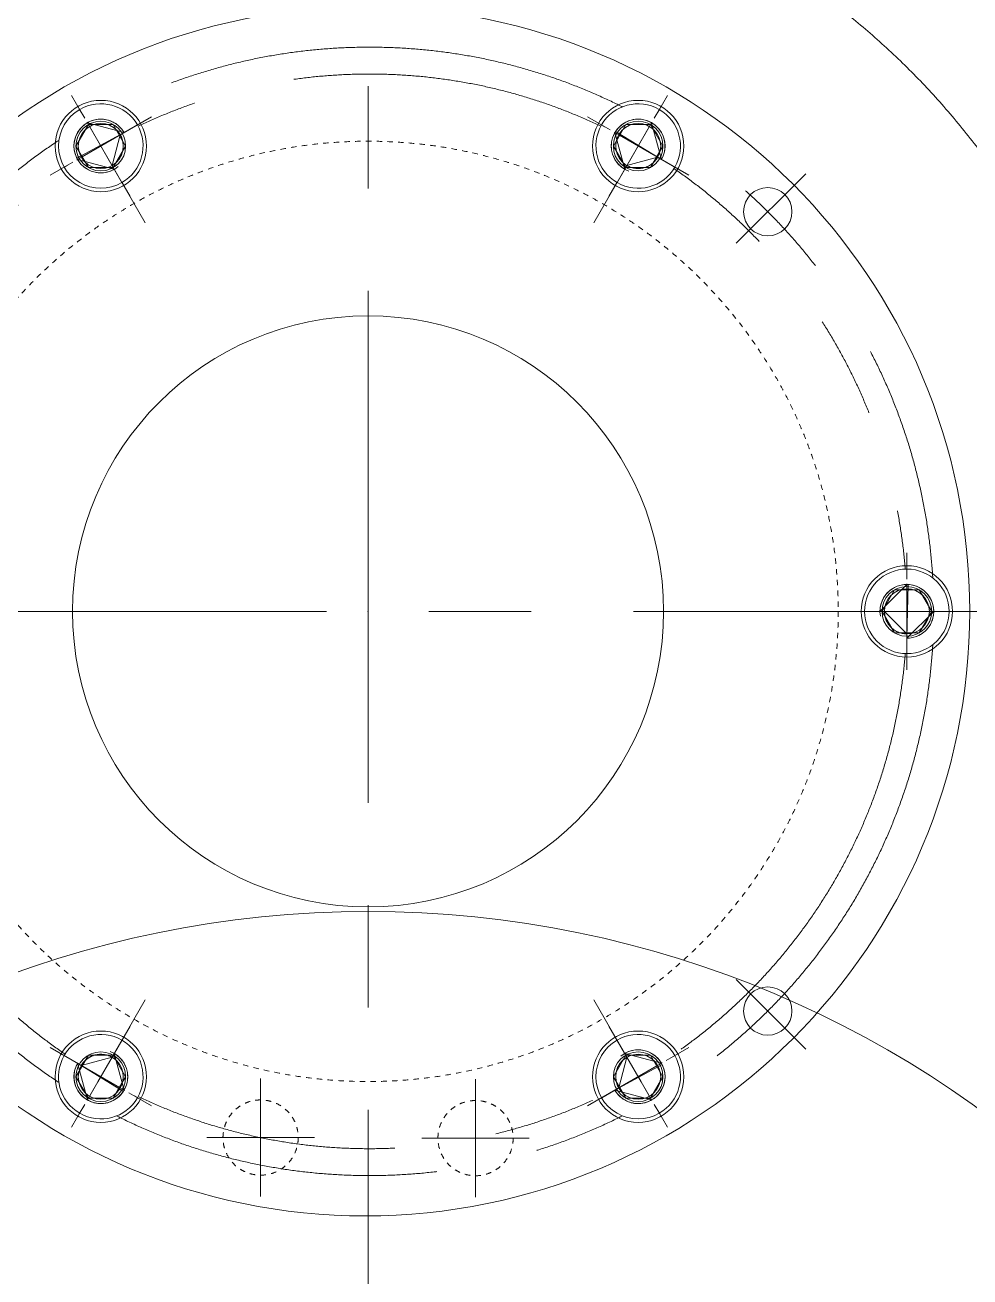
# Model space of a CAD drawing. Header units: millimetres. Extents: x 2 to 671028, y -1 to 511258.
# Drawn here: x 100048 to 104514, y 396274 to 402192 of the extents above; entities that cross this region are included whole.
import ezdxf

# ---------------------------------------------------------------- set-up
doc = ezdxf.new("R2010")
doc.units = ezdxf.units.MM
doc.header["$LTSCALE"] = 25.4
doc.set_wipeout_variables(frame=1)
for name, pattern in [('ACAD_ISO02W100', [15, 12, -3]), ('CENTER', [50.8, 31.75, -6.35, 6.35, -6.35]), ('点画线', [18, 12, -2, 2, -2]), ('虚线', [2, 1, -1])]:
    doc.linetypes.add(name, pattern=pattern)
for name, color, linetype, lineweight in [('CAXA1', 5, 'CENTER', 5), ('EB0', 7, 'Continuous', 5), ('中心线层', 5, 'CENTER', 5), ('细实线层', 7, 'Continuous', 5), ('虚线层', 6, 'ACAD_ISO02W100', 5)]:
    doc.layers.add(name, color=color, linetype=linetype, lineweight=lineweight)

msp = doc.modelspace()

# ---------------------------------------------------------------- linework, layer by layer
at = {"color": 7, "lineweight": 5}
for centre, radius in [((103558.47, 401309.77), 114.3), ((101669.26, 399420.56), 1397), ((103558.47, 397531.34), 114.3)]:
    msp.add_circle(centre, radius, dxfattribs=at)
for centre, radius, start, end in [((101669.26, 399420.56), 4064, 31.333258, 148.668768), ((101669.37, 393070.56), 7366, 148.668749, 31.333257)]:
    msp.add_arc(centre, radius, start, end, dxfattribs=at)
at = {"layer": 'CAXA1', "linetype": 'CENTER', "lineweight": 5, "ltscale": 3}
for p, q in [((101669.26, 412548.11), (101669.26, 383448.89)), ((100615.54, 401257.31), (100323.44, 401763.24)), ((100615.54, 401257.31), (100323.44, 401763.24)), ((102736.44, 401257.31), (103028.54, 401763.24)), ((102736.44, 401257.31), (103028.54, 401763.24)), ((103409.89, 401161.19), (103738.08, 401489.38)), ((103796.89, 399420.56), (104381.09, 399420.56)), ((103796.89, 399420.56), (104381.09, 399420.56)), ((103409.89, 397679.93), (103738.08, 397351.73)), ((100615.54, 397583.8), (100323.44, 397077.87)), ((100615.54, 397583.8), (100323.44, 397077.87)), ((102736.44, 397583.8), (103028.54, 397077.87)), ((102736.44, 397583.8), (103028.54, 397077.87)), ((101161.26, 397212.66), (101161.26, 396653.86)), ((102177.26, 397209.91), (102177.26, 396651.11)), ((101161.26, 396679.26), (101161.26, 397187.26)), ((102177.26, 396676.51), (102177.26, 397184.51)), ((100907.26, 396933.26), (101415.26, 396933.26)), ((101923.26, 396930.51), (102431.26, 396930.51))]:
    msp.add_line(p, q, dxfattribs=at)
for radius in [14351, 2667, 2540]:
    msp.add_circle((101675.99, 399420.56), radius, dxfattribs=at)
for centre, radius, start, end in [((101669.22, 399420.59), 3619.5, 29.016883, 150.357285), ((101669.37, 393070.56), 6921.5, 148.669255, 31.33338)]:
    msp.add_arc(centre, radius, start, end, dxfattribs=at)
msp.add_point((101669.26, 399420.56), dxfattribs=at)
msp.add_point((101669.26, 399420.56), dxfattribs=at)
at = {"layer": '虚线层', "color": 7, "linetype": '虚线', "lineweight": 5}
for centre in [(101161.26, 396933.26), (102177.26, 396930.51)]:
    msp.add_circle(centre, 177.8, dxfattribs=at)

# ---------------------------------------------------------------- next in the draw order: wipeouts: each hides what was drawn before it
at = {"color": 7, "lineweight": 5}
for points in [[(100579, 401720.15), (100573.53, 401729.06), (100567.61, 401737.68), (100561.24, 401745.98), (100554.45, 401753.93), (100547.25, 401761.52), (100539.66, 401768.72), (100531.71, 401775.51), (100523.41, 401781.88), (100514.79, 401787.8), (100505.88, 401793.27), (100496.68, 401798.26), (100487.24, 401802.76), (100477.58, 401806.76), (100467.72, 401810.26), (100457.7, 401813.23), (100447.53, 401815.67), (100437.24, 401817.57), (100426.87, 401818.94), (100416.45, 401819.76), (100405.99, 401820.03), (100395.54, 401819.76), (100385.11, 401818.94), (100374.74, 401817.57), (100364.46, 401815.67), (100354.29, 401813.23), (100344.26, 401810.26), (100334.4, 401806.76), (100324.74, 401802.76), (100315.3, 401798.26), (100306.11, 401793.27), (100505.88, 401447.26), (100514.79, 401452.72), (100523.41, 401458.64), (100531.71, 401465.01), (100539.66, 401471.8), (100547.25, 401479), (100554.45, 401486.59), (100561.24, 401494.54), (100567.61, 401502.84), (100573.53, 401511.46), (100579, 401520.38), (100583.99, 401529.57), (100588.49, 401539.01), (100592.49, 401548.67), (100595.98, 401558.53), (100598.95, 401568.56), (100601.4, 401578.73), (100603.3, 401589.01), (100604.67, 401599.38), (100605.49, 401609.81), (100605.76, 401620.26), (100605.49, 401630.72), (100604.67, 401641.14), (100603.3, 401651.51), (100601.4, 401661.8), (100598.95, 401671.97), (100595.98, 401681.99), (100592.49, 401691.85), (100588.49, 401701.52), (100583.99, 401710.96), (100579, 401720.15), (100232.98, 401520.38), (100238.45, 401511.46), (100244.37, 401502.84), (100250.74, 401494.54), (100257.53, 401486.59), (100264.73, 401479), (100272.32, 401471.8), (100280.27, 401465.01), (100288.57, 401458.64), (100297.19, 401452.72), (100306.11, 401447.26), (100315.3, 401442.26), (100324.74, 401437.76), (100334.4, 401433.76), (100344.26, 401430.27), (100354.29, 401427.3), (100364.46, 401424.86), (100374.74, 401422.95), (100385.11, 401421.59), (100395.54, 401420.76), (100405.99, 401420.49), (100416.45, 401420.76), (100426.87, 401421.59), (100437.24, 401422.95), (100447.53, 401424.86), (100457.7, 401427.3), (100467.72, 401430.27), (100477.58, 401433.76), (100487.24, 401437.76), (100496.68, 401442.26), (100505.88, 401447.26), (100306.11, 401793.27), (100297.19, 401787.8), (100288.57, 401781.88), (100280.27, 401775.51), (100272.32, 401768.72), (100264.73, 401761.52), (100257.53, 401753.93), (100250.74, 401745.98), (100244.37, 401737.68), (100238.45, 401729.06), (100232.98, 401720.15), (100227.99, 401710.96), (100223.49, 401701.52), (100219.49, 401691.85), (100216, 401681.99), (100213.03, 401671.97), (100210.59, 401661.8), (100208.68, 401651.51), (100207.31, 401641.14), (100206.49, 401630.72), (100206.22, 401620.26), (100206.49, 401609.81), (100207.31, 401599.38), (100208.68, 401589.01), (100210.59, 401578.73), (100213.03, 401568.56), (100216, 401558.53), (100219.49, 401548.67), (100223.49, 401539.01), (100227.99, 401529.57)], [(103119, 401520.38), (103123.99, 401529.57), (103128.49, 401539.01), (103132.49, 401548.67), (103135.98, 401558.53), (103138.95, 401568.56), (103141.4, 401578.73), (103143.3, 401589.01), (103144.67, 401599.38), (103145.49, 401609.81), (103145.76, 401620.26), (103145.49, 401630.72), (103144.67, 401641.14), (103143.3, 401651.51), (103141.4, 401661.8), (103138.95, 401671.97), (103135.98, 401681.99), (103132.49, 401691.85), (103128.49, 401701.52), (103123.99, 401710.96), (103119, 401720.15), (103113.53, 401729.06), (103107.61, 401737.68), (103101.24, 401745.98), (103094.45, 401753.93), (103087.25, 401761.52), (103079.66, 401768.72), (103071.71, 401775.51), (103063.41, 401781.88), (103054.79, 401787.8), (103045.88, 401793.27), (102846.11, 401447.26), (102855.3, 401442.26), (102864.74, 401437.76), (102874.4, 401433.76), (102884.26, 401430.27), (102894.29, 401427.3), (102904.46, 401424.86), (102914.74, 401422.95), (102925.11, 401421.59), (102935.54, 401420.76), (102945.99, 401420.49), (102956.45, 401420.76), (102966.87, 401421.59), (102977.24, 401422.95), (102987.53, 401424.86), (102997.7, 401427.3), (103007.72, 401430.27), (103017.58, 401433.76), (103027.24, 401437.76), (103036.68, 401442.26), (103045.88, 401447.26), (103054.79, 401452.72), (103063.41, 401458.64), (103071.71, 401465.01), (103079.66, 401471.8), (103087.25, 401479), (103094.45, 401486.59), (103101.24, 401494.54), (103107.61, 401502.84), (103113.53, 401511.46), (103119, 401520.38), (102772.98, 401720.15), (102767.99, 401710.96), (102763.49, 401701.52), (102759.49, 401691.85), (102756, 401681.99), (102753.03, 401671.97), (102750.59, 401661.8), (102748.68, 401651.51), (102747.31, 401641.14), (102746.49, 401630.72), (102746.22, 401620.26), (102746.49, 401609.81), (102747.31, 401599.38), (102748.68, 401589.01), (102750.59, 401578.73), (102753.03, 401568.56), (102756, 401558.53), (102759.49, 401548.67), (102763.49, 401539.01), (102767.99, 401529.57), (102772.98, 401520.38), (102778.45, 401511.46), (102784.37, 401502.84), (102790.74, 401494.54), (102797.53, 401486.59), (102804.73, 401479), (102812.32, 401471.8), (102820.27, 401465.01), (102828.57, 401458.64), (102837.19, 401452.72), (102846.11, 401447.26), (103045.88, 401793.27), (103036.68, 401798.26), (103027.24, 401802.76), (103017.58, 401806.76), (103007.72, 401810.26), (102997.7, 401813.23), (102987.53, 401815.67), (102977.24, 401817.57), (102966.87, 401818.94), (102956.45, 401819.76), (102945.99, 401820.03), (102935.54, 401819.76), (102925.11, 401818.94), (102914.74, 401817.57), (102904.46, 401815.67), (102894.29, 401813.23), (102884.26, 401810.26), (102874.4, 401806.76), (102864.74, 401802.76), (102855.3, 401798.26), (102846.11, 401793.27), (102837.19, 401787.8), (102828.57, 401781.88), (102820.27, 401775.51), (102812.32, 401768.72), (102804.73, 401761.52), (102797.53, 401753.93), (102790.74, 401745.98), (102784.37, 401737.68), (102778.45, 401729.06)], [(104215.99, 399220.79), (104226.45, 399221.06), (104236.87, 399221.88), (104247.24, 399223.25), (104257.53, 399225.15), (104267.7, 399227.59), (104277.72, 399230.56), (104287.58, 399234.06), (104297.24, 399238.06), (104306.68, 399242.56), (104315.88, 399247.55), (104324.79, 399253.02), (104333.41, 399258.94), (104341.71, 399265.31), (104349.66, 399272.1), (104357.25, 399279.3), (104364.45, 399286.88), (104371.24, 399294.84), (104377.61, 399303.13), (104383.53, 399311.75), (104389, 399320.67), (104393.99, 399329.86), (104398.49, 399339.3), (104402.49, 399348.97), (104405.98, 399358.82), (104408.95, 399368.85), (104411.4, 399379.02), (104413.3, 399389.31), (104414.67, 399399.68), (104415.49, 399410.1), (104415.76, 399420.56), (104016.22, 399420.56), (104016.49, 399410.1), (104017.31, 399399.68), (104018.68, 399389.31), (104020.59, 399379.02), (104023.03, 399368.85), (104026, 399358.82), (104029.49, 399348.97), (104033.49, 399339.3), (104037.99, 399329.86), (104042.98, 399320.67), (104048.45, 399311.75), (104054.37, 399303.13), (104060.74, 399294.84), (104067.53, 399286.88), (104074.73, 399279.3), (104082.32, 399272.1), (104090.27, 399265.31), (104098.57, 399258.94), (104107.19, 399253.02), (104116.11, 399247.55), (104125.3, 399242.56), (104134.74, 399238.06), (104144.4, 399234.06), (104154.26, 399230.56), (104164.29, 399227.59), (104174.46, 399225.15), (104184.74, 399223.25), (104195.11, 399221.88), (104205.54, 399221.06), (104215.99, 399220.79), (104215.99, 399620.33), (104205.54, 399620.05), (104195.11, 399619.23), (104184.74, 399617.87), (104174.46, 399615.96), (104164.29, 399613.52), (104154.26, 399610.55), (104144.4, 399607.06), (104134.74, 399603.06), (104125.3, 399598.55), (104116.11, 399593.56), (104107.19, 399588.1), (104098.57, 399582.18), (104090.27, 399575.81), (104082.32, 399569.02), (104074.73, 399561.82), (104067.53, 399554.23), (104060.74, 399546.28), (104054.37, 399537.98), (104048.45, 399529.36), (104042.98, 399520.44), (104037.99, 399511.25), (104033.49, 399501.81), (104029.49, 399492.15), (104026, 399482.29), (104023.03, 399472.26), (104020.59, 399462.09), (104018.68, 399451.81), (104017.31, 399441.44), (104016.49, 399431.01), (104016.22, 399420.56), (104415.76, 399420.56), (104415.49, 399431.01), (104414.67, 399441.44), (104413.3, 399451.81), (104411.4, 399462.09), (104408.95, 399472.26), (104405.98, 399482.29), (104402.49, 399492.15), (104398.49, 399501.81), (104393.99, 399511.25), (104389, 399520.44), (104383.53, 399529.36), (104377.61, 399537.98), (104371.24, 399546.28), (104364.45, 399554.23), (104357.25, 399561.82), (104349.66, 399569.02), (104341.71, 399575.81), (104333.41, 399582.18), (104324.79, 399588.1), (104315.88, 399593.56), (104306.68, 399598.55), (104297.24, 399603.06), (104287.58, 399607.06), (104277.72, 399610.55), (104267.7, 399613.52), (104257.53, 399615.96), (104247.24, 399617.87), (104236.87, 399619.23), (104226.45, 399620.05)], [(100232.98, 397320.74), (100227.99, 397311.55), (100223.49, 397302.11), (100219.49, 397292.44), (100216, 397282.59), (100213.03, 397272.56), (100210.59, 397262.39), (100208.68, 397252.1), (100207.31, 397241.73), (100206.49, 397231.31), (100206.22, 397220.85), (100206.49, 397210.4), (100207.31, 397199.97), (100208.68, 397189.6), (100210.59, 397179.32), (100213.03, 397169.15), (100216, 397159.12), (100219.49, 397149.26), (100223.49, 397139.6), (100227.99, 397130.16), (100232.98, 397120.97), (100238.45, 397112.05), (100244.37, 397103.43), (100250.74, 397095.13), (100257.53, 397087.18), (100264.73, 397079.59), (100272.32, 397072.39), (100280.27, 397065.6), (100288.57, 397059.23), (100297.19, 397053.31), (100306.11, 397047.85), (100505.88, 397393.86), (100496.68, 397398.85), (100487.24, 397403.35), (100477.58, 397407.36), (100467.72, 397410.85), (100457.7, 397413.82), (100447.53, 397416.26), (100437.24, 397418.16), (100426.87, 397419.53), (100416.45, 397420.35), (100405.99, 397420.62), (100395.54, 397420.35), (100385.11, 397419.53), (100374.74, 397418.16), (100364.46, 397416.26), (100354.29, 397413.82), (100344.26, 397410.85), (100334.4, 397407.36), (100324.74, 397403.35), (100315.3, 397398.85), (100306.11, 397393.86), (100297.19, 397388.39), (100288.57, 397382.47), (100280.27, 397376.1), (100272.32, 397369.31), (100264.73, 397362.11), (100257.53, 397354.53), (100250.74, 397346.57), (100244.37, 397338.28), (100238.45, 397329.66), (100232.98, 397320.74), (100579, 397120.97), (100583.99, 397130.16), (100588.49, 397139.6), (100592.49, 397149.26), (100595.98, 397159.12), (100598.95, 397169.15), (100601.4, 397179.32), (100603.3, 397189.6), (100604.67, 397199.97), (100605.49, 397210.4), (100605.76, 397220.85), (100605.49, 397231.31), (100604.67, 397241.73), (100603.3, 397252.1), (100601.4, 397262.39), (100598.95, 397272.56), (100595.98, 397282.59), (100592.49, 397292.44), (100588.49, 397302.11), (100583.99, 397311.55), (100579, 397320.74), (100573.53, 397329.66), (100567.61, 397338.28), (100561.24, 397346.57), (100554.45, 397354.53), (100547.25, 397362.11), (100539.66, 397369.31), (100531.71, 397376.1), (100523.41, 397382.47), (100514.79, 397388.39), (100505.88, 397393.86), (100306.11, 397047.85), (100315.3, 397042.86), (100324.74, 397038.35), (100334.4, 397034.35), (100344.26, 397030.86), (100354.29, 397027.89), (100364.46, 397025.45), (100374.74, 397023.54), (100385.11, 397022.18), (100395.54, 397021.36), (100405.99, 397021.08), (100416.45, 397021.36), (100426.87, 397022.18), (100437.24, 397023.54), (100447.53, 397025.45), (100457.7, 397027.89), (100467.72, 397030.86), (100477.58, 397034.35), (100487.24, 397038.35), (100496.68, 397042.86), (100505.88, 397047.85), (100514.79, 397053.31), (100523.41, 397059.23), (100531.71, 397065.6), (100539.66, 397072.39), (100547.25, 397079.59), (100554.45, 397087.18), (100561.24, 397095.13), (100567.61, 397103.43), (100573.53, 397112.05)], [(102772.98, 397120.97), (102778.45, 397112.05), (102784.37, 397103.43), (102790.74, 397095.13), (102797.53, 397087.18), (102804.73, 397079.59), (102812.32, 397072.39), (102820.27, 397065.6), (102828.57, 397059.23), (102837.19, 397053.31), (102846.11, 397047.85), (102855.3, 397042.86), (102864.74, 397038.35), (102874.4, 397034.35), (102884.26, 397030.86), (102894.29, 397027.89), (102904.46, 397025.45), (102914.74, 397023.54), (102925.11, 397022.18), (102935.54, 397021.36), (102945.99, 397021.08), (102956.45, 397021.36), (102966.87, 397022.18), (102977.24, 397023.54), (102987.53, 397025.45), (102997.7, 397027.89), (103007.72, 397030.86), (103017.58, 397034.35), (103027.24, 397038.35), (103036.68, 397042.86), (103045.88, 397047.85), (102846.11, 397393.86), (102837.19, 397388.39), (102828.57, 397382.47), (102820.27, 397376.1), (102812.32, 397369.31), (102804.73, 397362.11), (102797.53, 397354.53), (102790.74, 397346.57), (102784.37, 397338.28), (102778.45, 397329.66), (102772.98, 397320.74), (102767.99, 397311.55), (102763.49, 397302.11), (102759.49, 397292.44), (102756, 397282.59), (102753.03, 397272.56), (102750.59, 397262.39), (102748.68, 397252.1), (102747.31, 397241.73), (102746.49, 397231.31), (102746.22, 397220.85), (102746.49, 397210.4), (102747.31, 397199.97), (102748.68, 397189.6), (102750.59, 397179.32), (102753.03, 397169.15), (102756, 397159.12), (102759.49, 397149.26), (102763.49, 397139.6), (102767.99, 397130.16), (102772.98, 397120.97), (103119, 397320.74), (103113.53, 397329.66), (103107.61, 397338.28), (103101.24, 397346.57), (103094.45, 397354.53), (103087.25, 397362.11), (103079.66, 397369.31), (103071.71, 397376.1), (103063.41, 397382.47), (103054.79, 397388.39), (103045.88, 397393.86), (103036.68, 397398.85), (103027.24, 397403.35), (103017.58, 397407.36), (103007.72, 397410.85), (102997.7, 397413.82), (102987.53, 397416.26), (102977.24, 397418.16), (102966.87, 397419.53), (102956.45, 397420.35), (102945.99, 397420.62), (102935.54, 397420.35), (102925.11, 397419.53), (102914.74, 397418.16), (102904.46, 397416.26), (102894.29, 397413.82), (102884.26, 397410.85), (102874.4, 397407.36), (102864.74, 397403.35), (102855.3, 397398.85), (102846.11, 397393.86), (103045.88, 397047.85), (103054.79, 397053.31), (103063.41, 397059.23), (103071.71, 397065.6), (103079.66, 397072.39), (103087.25, 397079.59), (103094.45, 397087.18), (103101.24, 397095.13), (103107.61, 397103.43), (103113.53, 397112.05), (103119, 397120.97), (103123.99, 397130.16), (103128.49, 397139.6), (103132.49, 397149.26), (103135.98, 397159.12), (103138.95, 397169.15), (103141.4, 397179.32), (103143.3, 397189.6), (103144.67, 397199.97), (103145.49, 397210.4), (103145.76, 397220.85), (103145.49, 397231.31), (103144.67, 397241.73), (103143.3, 397252.1), (103141.4, 397262.39), (103138.95, 397272.56), (103135.98, 397282.59), (103132.49, 397292.44), (103128.49, 397302.11), (103123.99, 397311.55)]]:
    msp.add_wipeout(points, dxfattribs=at)

# ---------------------------------------------------------------- next in the draw order: linework, layer by layer
for p, q in [((100316.19, 401710.06), (100311.61, 401705.24)), ((100321.01, 401714.64), (100316.19, 401710.06)), ((100326.07, 401718.96), (100321.01, 401714.64)), ((100331.34, 401723.01), (100326.07, 401718.96)), ((100336.82, 401726.77), (100331.34, 401723.01)), ((100342.49, 401730.25), (100336.82, 401726.77)), ((100348.33, 401733.42), (100342.49, 401730.25)), ((100342.49, 401730.25), (100515.98, 401683.76)), ((100469.49, 401510.28), (100342.49, 401730.25)), ((100354.34, 401736.28), (100348.33, 401733.42)), ((100360.48, 401738.83), (100354.34, 401736.28)), ((100366.75, 401741.05), (100360.48, 401738.83)), ((100373.12, 401742.93), (100366.75, 401741.05)), ((100379.59, 401744.49), (100373.12, 401742.93)), ((100386.12, 401745.7), (100379.59, 401744.49)), ((100392.72, 401746.57), (100386.12, 401745.7)), ((100399.34, 401747.09), (100392.72, 401746.57)), ((100405.99, 401747.26), (100399.34, 401747.09)), ((100412.64, 401747.09), (100405.99, 401747.26)), ((100419.27, 401746.57), (100412.64, 401747.09)), ((100425.86, 401745.7), (100419.27, 401746.57)), ((100432.4, 401744.49), (100425.86, 401745.7)), ((100438.86, 401742.93), (100432.4, 401744.49)), ((100445.24, 401741.05), (100438.86, 401742.93)), ((100451.5, 401738.83), (100445.24, 401741.05)), ((100457.65, 401736.28), (100451.5, 401738.83)), ((100463.65, 401733.42), (100457.65, 401736.28)), ((100469.49, 401730.25), (100463.65, 401733.42)), ((100475.16, 401726.77), (100469.49, 401730.25)), ((100480.64, 401723.01), (100475.16, 401726.77)), ((100485.91, 401718.96), (100480.64, 401723.01)), ((100490.97, 401714.64), (100485.91, 401718.96)), ((100495.79, 401710.06), (100490.97, 401714.64)), ((100500.37, 401705.24), (100495.79, 401710.06)), ((102856.19, 401710.06), (102851.61, 401705.24)), ((102861.01, 401714.64), (102856.19, 401710.06)), ((102866.07, 401718.96), (102861.01, 401714.64)), ((102871.34, 401723.01), (102866.07, 401718.96)), ((102876.82, 401726.77), (102871.34, 401723.01)), ((102882.49, 401730.25), (102876.82, 401726.77)), ((102888.33, 401733.42), (102882.49, 401730.25)), ((102882.49, 401510.28), (103009.49, 401730.25)), ((102894.34, 401736.28), (102888.33, 401733.42)), ((102900.48, 401738.83), (102894.34, 401736.28)), ((102906.75, 401741.05), (102900.48, 401738.83)), ((102913.12, 401742.93), (102906.75, 401741.05)), ((102919.59, 401744.49), (102913.12, 401742.93)), ((102926.12, 401745.7), (102919.59, 401744.49)), ((102932.72, 401746.57), (102926.12, 401745.7)), ((102939.34, 401747.09), (102932.72, 401746.57)), ((102945.99, 401747.26), (102939.34, 401747.09)), ((102952.64, 401747.09), (102945.99, 401747.26)), ((102959.27, 401746.57), (102952.64, 401747.09)), ((102965.86, 401745.7), (102959.27, 401746.57)), ((102972.4, 401744.49), (102965.86, 401745.7)), ((102978.86, 401742.93), (102972.4, 401744.49)), ((102985.24, 401741.05), (102978.86, 401742.93)), ((102991.5, 401738.83), (102985.24, 401741.05)), ((102997.65, 401736.28), (102991.5, 401738.83)), ((103003.65, 401733.42), (102997.65, 401736.28)), ((103009.49, 401730.25), (103003.65, 401733.42)), ((103015.16, 401726.77), (103009.49, 401730.25)), ((103009.49, 401730.25), (103055.98, 401556.76)), ((103020.64, 401723.01), (103015.16, 401726.77)), ((103025.91, 401718.96), (103020.64, 401723.01)), ((103030.97, 401714.64), (103025.91, 401718.96)), ((103035.79, 401710.06), (103030.97, 401714.64)), ((103040.37, 401705.24), (103035.79, 401710.06)), ((100281.77, 401646.67), (100280.55, 401640.13)), ((100283.32, 401653.13), (100281.77, 401646.67)), ((100285.21, 401659.51), (100283.32, 401653.13)), ((100287.43, 401665.77), (100285.21, 401659.51)), ((100289.97, 401671.92), (100287.43, 401665.77)), ((100292.83, 401677.92), (100289.97, 401671.92)), ((100296.01, 401683.76), (100292.83, 401677.92)), ((100292.83, 401562.61), (100515.98, 401683.76)), ((100299.48, 401689.43), (100296.01, 401683.76)), ((100303.25, 401694.91), (100299.48, 401689.43)), ((100307.29, 401700.19), (100303.25, 401694.91)), ((100311.61, 401705.24), (100307.29, 401700.19)), ((100498.12, 401673.45), (100459.18, 401528.14)), ((100498.12, 401673.45), (100459.18, 401528.14)), ((100515.98, 401683.76), (100498.12, 401673.45)), ((100500.77, 401668.56), (100498.12, 401673.45)), ((100504.69, 401700.19), (100500.37, 401705.24)), ((100503.17, 401663.53), (100500.77, 401668.56)), ((100505.3, 401658.38), (100503.17, 401663.53)), ((100508.74, 401694.91), (100504.69, 401700.19)), ((100507.16, 401653.13), (100505.3, 401658.38)), ((100508.74, 401647.79), (100507.16, 401653.13)), ((100512.5, 401689.43), (100508.74, 401694.91)), ((100510.04, 401642.38), (100508.74, 401647.79)), ((100515.98, 401683.76), (100512.5, 401689.43)), ((102821.77, 401646.67), (102820.55, 401640.13)), ((102823.32, 401653.13), (102821.77, 401646.67)), ((102825.21, 401659.51), (102823.32, 401653.13)), ((102827.43, 401665.77), (102825.21, 401659.51)), ((102829.97, 401671.92), (102827.43, 401665.77)), ((102832.83, 401677.92), (102829.97, 401671.92)), ((102836.01, 401683.76), (102832.83, 401677.92)), ((102882.49, 401510.28), (102836.01, 401683.76)), ((102843.25, 401694.91), (102839.48, 401689.43)), ((102839.48, 401689.43), (103055.98, 401556.76)), ((102847.29, 401700.19), (102843.25, 401694.91)), ((102851.61, 401705.24), (102847.29, 401700.19)), ((103044.69, 401700.19), (103040.37, 401705.24)), ((103048.74, 401694.91), (103044.69, 401700.19)), ((103052.5, 401689.43), (103048.74, 401694.91)), ((103055.98, 401683.76), (103052.5, 401689.43)), ((103059.15, 401677.92), (103055.98, 401683.76)), ((103062.01, 401671.92), (103059.15, 401677.92)), ((103064.56, 401665.77), (103062.01, 401671.92)), ((103066.77, 401659.51), (103064.56, 401665.77)), ((103068.66, 401653.13), (103066.77, 401659.51)), ((103070.22, 401646.67), (103068.66, 401653.13)), ((103071.43, 401640.13), (103070.22, 401646.67)), ((100279.16, 401626.91), (100278.99, 401620.26)), ((100278.99, 401620.26), (100279.16, 401613.62)), ((100279.69, 401633.54), (100279.16, 401626.91)), ((100279.16, 401613.62), (100279.69, 401606.99)), ((100280.55, 401640.13), (100279.69, 401633.54)), ((100279.69, 401606.99), (100280.55, 401600.39)), ((100280.55, 401600.39), (100281.77, 401593.86)), ((100281.77, 401593.86), (100283.32, 401587.39)), ((100507.16, 401587.39), (100508.74, 401592.73)), ((100508.74, 401592.73), (100510.04, 401598.14)), ((100511.06, 401636.9), (100510.04, 401642.38)), ((100510.04, 401598.14), (100511.06, 401603.62)), ((100511.79, 401631.38), (100511.06, 401636.9)), ((100511.06, 401603.62), (100511.79, 401609.14)), ((100512.22, 401625.83), (100511.79, 401631.38)), ((100511.79, 401609.14), (100512.22, 401614.69)), ((100512.37, 401620.26), (100512.22, 401625.83)), ((100512.22, 401614.69), (100512.37, 401620.26)), ((102819.16, 401626.91), (102818.99, 401620.26)), ((102818.99, 401620.26), (102819.16, 401613.62)), ((102819.69, 401633.54), (102819.16, 401626.91)), ((102819.16, 401613.62), (102819.69, 401606.99)), ((102820.55, 401640.13), (102819.69, 401633.54)), ((102819.69, 401606.99), (102820.55, 401600.39)), ((102820.55, 401600.39), (102821.77, 401593.86)), ((102821.77, 401593.86), (102823.32, 401587.39)), ((103068.66, 401587.39), (103070.22, 401593.86)), ((103070.22, 401593.86), (103071.43, 401600.39)), ((103072.29, 401633.54), (103071.43, 401640.13)), ((103071.43, 401600.39), (103072.29, 401606.99)), ((103072.82, 401626.91), (103072.29, 401633.54)), ((103072.29, 401606.99), (103072.82, 401613.62)), ((103072.99, 401620.26), (103072.82, 401626.91)), ((103072.82, 401613.62), (103072.99, 401620.26)), ((100283.32, 401587.39), (100285.21, 401581.02)), ((100285.21, 401581.02), (100287.43, 401574.75)), ((100287.43, 401574.75), (100289.97, 401568.61)), ((100289.97, 401568.61), (100292.83, 401562.61)), ((100469.49, 401510.28), (100296.01, 401556.76)), ((100296.01, 401556.76), (100299.48, 401551.09)), ((100299.48, 401551.09), (100303.25, 401545.61)), ((100303.25, 401545.61), (100307.29, 401540.34)), ((100307.29, 401540.34), (100311.61, 401535.28)), ((100311.61, 401535.28), (100316.19, 401530.46)), ((100316.19, 401530.46), (100321.01, 401525.88)), ((100459.18, 401528.14), (100463.93, 401531.05)), ((100463.93, 401531.05), (100468.52, 401534.2)), ((100468.52, 401534.2), (100472.94, 401537.59)), ((100472.94, 401537.59), (100477.17, 401541.21)), ((100477.17, 401541.21), (100481.21, 401545.04)), ((100481.21, 401545.04), (100485.04, 401549.08)), ((100485.04, 401549.08), (100488.66, 401553.32)), ((100488.66, 401553.32), (100492.05, 401557.73)), ((100492.05, 401557.73), (100495.21, 401562.32)), ((100495.21, 401562.32), (100498.12, 401567.07)), ((100498.12, 401567.07), (100500.77, 401571.97)), ((100500.77, 401571.97), (100503.17, 401576.99)), ((100503.17, 401576.99), (100505.3, 401582.14)), ((100505.3, 401582.14), (100507.16, 401587.39)), ((102823.32, 401587.39), (102825.21, 401581.02)), ((102825.21, 401581.02), (102827.43, 401574.75)), ((102827.43, 401574.75), (102829.97, 401568.61)), ((102829.97, 401568.61), (102832.83, 401562.61)), ((102832.83, 401562.61), (102836.01, 401556.76)), ((102836.01, 401556.76), (102839.48, 401551.09)), ((102839.48, 401551.09), (102843.25, 401545.61)), ((102843.25, 401545.61), (102847.29, 401540.34)), ((102847.29, 401540.34), (102851.61, 401535.28)), ((102851.61, 401535.28), (102856.19, 401530.46)), ((102856.19, 401530.46), (102861.01, 401525.88)), ((103038.12, 401567.07), (102892.8, 401528.14)), ((103038.12, 401567.07), (102892.8, 401528.14)), ((102999.18, 401528.14), (103003.93, 401531.05)), ((103003.93, 401531.05), (103008.52, 401534.2)), ((103008.52, 401534.2), (103012.94, 401537.59)), ((103012.94, 401537.59), (103017.17, 401541.21)), ((103017.17, 401541.21), (103021.21, 401545.04)), ((103021.21, 401545.04), (103025.04, 401549.08)), ((103025.04, 401549.08), (103028.66, 401553.32)), ((103028.66, 401553.32), (103032.05, 401557.73)), ((103032.05, 401557.73), (103035.21, 401562.32)), ((103035.21, 401562.32), (103038.12, 401567.07)), ((103055.98, 401556.76), (103038.12, 401567.07)), ((103055.98, 401556.76), (103059.15, 401562.61)), ((103059.15, 401562.61), (103062.01, 401568.61)), ((103062.01, 401568.61), (103064.56, 401574.75)), ((103064.56, 401574.75), (103066.77, 401581.02)), ((103066.77, 401581.02), (103068.66, 401587.39)), ((100321.01, 401525.88), (100326.07, 401521.56)), ((100326.07, 401521.56), (100331.34, 401517.52)), ((100331.34, 401517.52), (100336.82, 401513.75)), ((100336.82, 401513.75), (100342.49, 401510.28)), ((100342.49, 401510.28), (100348.33, 401507.1)), ((100348.33, 401507.1), (100354.34, 401504.24)), ((100354.34, 401504.24), (100360.48, 401501.7)), ((100360.48, 401501.7), (100366.75, 401499.48)), ((100366.75, 401499.48), (100373.12, 401497.59)), ((100373.12, 401497.59), (100379.59, 401496.04)), ((100379.59, 401496.04), (100386.12, 401494.83)), ((100386.12, 401494.83), (100392.72, 401493.96)), ((100392.72, 401493.96), (100399.34, 401493.44)), ((100399.34, 401493.44), (100405.99, 401493.26)), ((100405.99, 401493.26), (100412.64, 401493.44)), ((100412.64, 401493.44), (100419.27, 401493.96)), ((100419.27, 401493.96), (100425.86, 401494.83)), ((100425.86, 401494.83), (100432.4, 401496.04)), ((100432.4, 401496.04), (100438.86, 401497.59)), ((100438.86, 401497.59), (100445.24, 401499.48)), ((100445.24, 401499.48), (100451.5, 401501.7)), ((100451.5, 401501.7), (100457.65, 401504.24)), ((100457.65, 401504.24), (100463.65, 401507.1)), ((100459.18, 401528.14), (100469.49, 401510.28)), ((100463.65, 401507.1), (100469.49, 401510.28)), ((102861.01, 401525.88), (102866.07, 401521.56)), ((102866.07, 401521.56), (102871.34, 401517.52)), ((102871.34, 401517.52), (102876.82, 401513.75)), ((102876.82, 401513.75), (102882.49, 401510.28)), ((102892.8, 401528.14), (102882.49, 401510.28)), ((102892.8, 401528.14), (102897.7, 401525.48)), ((102897.7, 401525.48), (102902.72, 401523.08)), ((102902.72, 401523.08), (102907.87, 401520.95)), ((102907.87, 401520.95), (102913.12, 401519.09)), ((102913.12, 401519.09), (102918.46, 401517.51)), ((102918.46, 401517.51), (102923.87, 401516.21)), ((102923.87, 401516.21), (102929.35, 401515.19)), ((102929.35, 401515.19), (102934.87, 401514.47)), ((102934.87, 401514.47), (102940.42, 401514.03)), ((102940.42, 401514.03), (102945.99, 401513.88)), ((102945.99, 401513.88), (102951.56, 401514.03)), ((102951.56, 401514.03), (102957.11, 401514.47)), ((102957.11, 401514.47), (102962.63, 401515.19)), ((102962.63, 401515.19), (102968.11, 401516.21)), ((102968.11, 401516.21), (102973.52, 401517.51)), ((102973.52, 401517.51), (102978.86, 401519.09)), ((102978.86, 401519.09), (102984.11, 401520.95)), ((102984.11, 401520.95), (102989.26, 401523.08)), ((102989.26, 401523.08), (102994.29, 401525.48)), ((102994.29, 401525.48), (102999.18, 401528.14)), ((104088.99, 399420.56), (104215.99, 399547.56)), ((104136.07, 399519.25), (104131.01, 399514.94)), ((104141.34, 399523.3), (104136.07, 399519.25)), ((104146.82, 399527.07), (104141.34, 399523.3)), ((104152.49, 399530.54), (104146.82, 399527.07)), ((104158.33, 399533.72), (104152.49, 399530.54)), ((104164.34, 399536.58), (104158.33, 399533.72)), ((104170.48, 399539.12), (104164.34, 399536.58)), ((104176.75, 399541.34), (104170.48, 399539.12)), ((104183.12, 399543.23), (104176.75, 399541.34)), ((104189.59, 399544.78), (104183.12, 399543.23)), ((104196.12, 399545.99), (104189.59, 399544.78)), ((104202.72, 399546.86), (104196.12, 399545.99)), ((104209.34, 399547.38), (104202.72, 399546.86)), ((104215.99, 399547.56), (104209.34, 399547.38)), ((104222.64, 399547.38), (104215.99, 399293.56)), ((104229.27, 399546.86), (104222.64, 399547.38)), ((104235.86, 399545.99), (104229.27, 399546.86)), ((104242.4, 399544.78), (104235.86, 399545.99)), ((104248.86, 399543.23), (104242.4, 399544.78)), ((104255.24, 399541.34), (104248.86, 399543.23)), ((104261.5, 399539.12), (104255.24, 399541.34)), ((104267.65, 399536.58), (104261.5, 399539.12)), ((104273.65, 399533.72), (104267.65, 399536.58)), ((104279.49, 399530.54), (104273.65, 399533.72)), ((104285.16, 399527.07), (104279.49, 399530.54)), ((104290.64, 399523.3), (104285.16, 399527.07)), ((104295.91, 399519.25), (104290.64, 399523.3)), ((104300.97, 399514.94), (104295.91, 399519.25)), ((104095.21, 399459.8), (104093.32, 399453.43)), ((104097.43, 399466.07), (104095.21, 399459.8)), ((104099.97, 399472.21), (104097.43, 399466.07)), ((104102.83, 399478.21), (104099.97, 399472.21)), ((104106.01, 399484.06), (104102.83, 399478.21)), ((104109.48, 399489.73), (104106.01, 399484.06)), ((104113.25, 399495.21), (104109.48, 399489.73)), ((104117.29, 399500.48), (104113.25, 399495.21)), ((104121.61, 399505.54), (104117.29, 399500.48)), ((104126.19, 399510.36), (104121.61, 399505.54)), ((104131.01, 399514.94), (104126.19, 399510.36)), ((104305.79, 399510.36), (104300.97, 399514.94)), ((104310.37, 399505.54), (104305.79, 399510.36)), ((104314.69, 399500.48), (104310.37, 399505.54)), ((104318.74, 399495.21), (104314.69, 399500.48)), ((104322.5, 399489.73), (104318.74, 399495.21)), ((104325.98, 399484.06), (104322.5, 399489.73)), ((104329.15, 399478.21), (104325.98, 399484.06)), ((104332.01, 399472.21), (104329.15, 399478.21)), ((104334.56, 399466.07), (104332.01, 399472.21)), ((104336.77, 399459.8), (104334.56, 399466.07)), ((104338.66, 399453.43), (104336.77, 399459.8)), ((104089.16, 399427.2), (104088.99, 399420.56)), ((104109.61, 399420.56), (104088.99, 399420.56)), ((104088.99, 399420.56), (104342.99, 399420.56)), ((104089.69, 399433.83), (104089.16, 399427.2)), ((104090.55, 399440.42), (104089.69, 399433.83)), ((104091.77, 399446.96), (104090.55, 399440.42)), ((104093.32, 399453.43), (104091.77, 399446.96)), ((104215.99, 399314.18), (104109.61, 399420.56)), ((104109.61, 399420.56), (104109.76, 399414.99)), ((104215.99, 399314.18), (104109.61, 399420.56)), ((104109.76, 399414.99), (104110.2, 399409.44)), ((104110.2, 399409.44), (104110.92, 399403.92)), ((104110.92, 399403.92), (104111.94, 399398.44)), ((104111.94, 399398.44), (104113.24, 399393.02)), ((104342.99, 399420.56), (104215.99, 399293.56)), ((104340.22, 399446.96), (104338.66, 399453.43)), ((104341.43, 399440.42), (104340.22, 399446.96)), ((104340.22, 399394.15), (104341.43, 399400.69)), ((104342.29, 399433.83), (104341.43, 399440.42)), ((104341.43, 399400.69), (104342.29, 399407.28)), ((104342.82, 399427.2), (104342.29, 399433.83)), ((104342.29, 399407.28), (104342.82, 399413.91)), ((104342.99, 399420.56), (104342.82, 399427.2)), ((104342.82, 399413.91), (104342.99, 399420.56)), ((104113.24, 399393.02), (104114.82, 399387.68)), ((104114.82, 399387.68), (104116.68, 399382.43)), ((104116.68, 399382.43), (104118.81, 399377.29)), ((104118.81, 399377.29), (104121.21, 399372.26)), ((104121.21, 399372.26), (104123.86, 399367.37)), ((104123.86, 399367.37), (104126.77, 399362.62)), ((104126.77, 399362.62), (104129.93, 399358.03)), ((104129.93, 399358.03), (104133.32, 399353.61)), ((104133.32, 399353.61), (104136.94, 399349.38)), ((104136.94, 399349.38), (104140.77, 399345.34)), ((104140.77, 399345.34), (104144.81, 399341.5)), ((104144.81, 399341.5), (104149.04, 399337.89)), ((104310.37, 399335.58), (104314.69, 399340.63)), ((104314.69, 399340.63), (104318.74, 399345.91)), ((104318.74, 399345.91), (104322.5, 399351.39)), ((104322.5, 399351.39), (104325.98, 399357.06)), ((104325.98, 399357.06), (104329.15, 399362.9)), ((104329.15, 399362.9), (104332.01, 399368.9)), ((104332.01, 399368.9), (104334.56, 399375.04)), ((104334.56, 399375.04), (104336.77, 399381.31)), ((104336.77, 399381.31), (104338.66, 399387.69)), ((104338.66, 399387.69), (104340.22, 399394.15)), ((104149.04, 399337.89), (104153.46, 399334.5)), ((104153.46, 399334.5), (104158.05, 399331.34)), ((104158.05, 399331.34), (104162.8, 399328.43)), ((104162.8, 399328.43), (104167.7, 399325.77)), ((104167.7, 399325.77), (104172.72, 399323.38)), ((104172.72, 399323.38), (104177.87, 399321.25)), ((104177.87, 399321.25), (104183.12, 399319.39)), ((104183.12, 399319.39), (104188.46, 399317.8)), ((104188.46, 399317.8), (104193.87, 399316.5)), ((104193.87, 399316.5), (104199.35, 399315.49)), ((104199.35, 399315.49), (104204.87, 399314.76)), ((104204.87, 399314.76), (104210.42, 399314.33)), ((104210.42, 399314.33), (104215.99, 399314.18)), ((104215.99, 399293.56), (104215.99, 399314.18)), ((104215.99, 399293.56), (104222.64, 399293.73)), ((104222.64, 399293.73), (104229.27, 399294.25)), ((104229.27, 399294.25), (104235.86, 399295.12)), ((104235.86, 399295.12), (104242.4, 399296.33)), ((104242.4, 399296.33), (104248.86, 399297.88)), ((104248.86, 399297.88), (104255.24, 399299.77)), ((104255.24, 399299.77), (104261.5, 399301.99)), ((104261.5, 399301.99), (104267.65, 399304.54)), ((104267.65, 399304.54), (104273.65, 399307.4)), ((104273.65, 399307.4), (104279.49, 399310.57)), ((104279.49, 399310.57), (104285.16, 399314.05)), ((104285.16, 399314.05), (104290.64, 399317.81)), ((104290.64, 399317.81), (104295.91, 399321.86)), ((104295.91, 399321.86), (104300.97, 399326.18)), ((104300.97, 399326.18), (104305.79, 399330.75)), ((104305.79, 399330.75), (104310.37, 399335.58)), ((100469.49, 397330.84), (100342.49, 397110.87)), ((100394.87, 397326.65), (100389.35, 397325.92)), ((100400.42, 397327.08), (100394.87, 397326.65)), ((100405.99, 397327.23), (100400.42, 397327.08)), ((100411.56, 397327.08), (100405.99, 397327.23)), ((100417.11, 397326.65), (100411.56, 397327.08)), ((100422.63, 397325.92), (100417.11, 397326.65)), ((100459.18, 397312.98), (100469.49, 397330.84)), ((100469.49, 397330.84), (100515.98, 397157.35)), ((100475.16, 397327.36), (100469.49, 397330.84)), ((100480.64, 397323.6), (100475.16, 397327.36)), ((102888.33, 397334.01), (102882.49, 397330.84)), ((102892.8, 397312.98), (102882.49, 397330.84)), ((102882.49, 397330.84), (103055.98, 397284.35)), ((102882.49, 397330.84), (103009.49, 397110.87)), ((102894.34, 397336.87), (102888.33, 397334.01)), ((102900.48, 397339.42), (102894.34, 397336.87)), ((102906.75, 397341.64), (102900.48, 397339.42)), ((102913.12, 397343.53), (102906.75, 397341.64)), ((102919.59, 397345.08), (102913.12, 397343.53)), ((102926.12, 397346.29), (102919.59, 397345.08)), ((102932.72, 397347.16), (102926.12, 397346.29)), ((102939.34, 397347.68), (102932.72, 397347.16)), ((102945.99, 397347.85), (102939.34, 397347.68)), ((102952.64, 397347.68), (102945.99, 397347.85)), ((102959.27, 397347.16), (102952.64, 397347.68)), ((102965.86, 397346.29), (102959.27, 397347.16)), ((102972.4, 397345.08), (102965.86, 397346.29)), ((102978.86, 397343.53), (102972.4, 397345.08)), ((102985.24, 397341.64), (102978.86, 397343.53)), ((102991.5, 397339.42), (102985.24, 397341.64)), ((102997.65, 397336.87), (102991.5, 397339.42)), ((103003.65, 397334.01), (102997.65, 397336.87)), ((103009.49, 397330.84), (103003.65, 397334.01)), ((103015.16, 397327.36), (103009.49, 397330.84)), ((103020.64, 397323.6), (103015.16, 397327.36)), ((100289.97, 397272.51), (100287.43, 397266.37)), ((100292.83, 397278.51), (100289.97, 397272.51)), ((100296.01, 397284.35), (100292.83, 397278.51)), ((100342.49, 397110.87), (100296.01, 397284.35)), ((100296.01, 397284.35), (100313.86, 397274.04)), ((100512.5, 397151.68), (100296.01, 397284.35)), ((100313.86, 397274.04), (100459.18, 397312.98)), ((100313.86, 397274.04), (100459.18, 397312.98)), ((100316.77, 397278.79), (100313.86, 397274.04)), ((100319.93, 397283.38), (100316.77, 397278.79)), ((100323.32, 397287.8), (100319.93, 397283.38)), ((100326.94, 397292.03), (100323.32, 397287.8)), ((100330.77, 397296.07), (100326.94, 397292.03)), ((100334.81, 397299.91), (100330.77, 397296.07)), ((100339.04, 397303.52), (100334.81, 397299.91)), ((100343.46, 397306.91), (100339.04, 397303.52)), ((100348.05, 397310.07), (100343.46, 397306.91)), ((100352.8, 397312.98), (100348.05, 397310.07)), ((100357.7, 397315.64), (100352.8, 397312.98)), ((100362.72, 397318.03), (100357.7, 397315.64)), ((100367.87, 397320.17), (100362.72, 397318.03)), ((100373.12, 397322.02), (100367.87, 397320.17)), ((100378.46, 397323.61), (100373.12, 397322.02)), ((100383.87, 397324.91), (100378.46, 397323.61)), ((100389.35, 397325.92), (100383.87, 397324.91)), ((100428.11, 397324.91), (100422.63, 397325.92)), ((100433.52, 397323.61), (100428.11, 397324.91)), ((100438.86, 397322.02), (100433.52, 397323.61)), ((100444.11, 397320.17), (100438.86, 397322.02)), ((100449.26, 397318.03), (100444.11, 397320.17)), ((100454.29, 397315.64), (100449.26, 397318.03)), ((100459.18, 397312.98), (100454.29, 397315.64)), ((100485.91, 397319.55), (100480.64, 397323.6)), ((100490.97, 397315.23), (100485.91, 397319.55)), ((100495.79, 397310.66), (100490.97, 397315.23)), ((100500.37, 397305.83), (100495.79, 397310.66)), ((100504.69, 397300.78), (100500.37, 397305.83)), ((100508.74, 397295.5), (100504.69, 397300.78)), ((100512.5, 397290.02), (100508.74, 397295.5)), ((100515.98, 397284.35), (100512.5, 397290.02)), ((100519.15, 397278.51), (100515.98, 397284.35)), ((100522.01, 397272.51), (100519.15, 397278.51)), ((100524.56, 397266.37), (100522.01, 397272.51)), ((103059.15, 397278.51), (102836.01, 397157.35)), ((102851.21, 397269.15), (102848.81, 397264.12)), ((102853.86, 397274.04), (102851.21, 397269.15)), ((102853.86, 397167.66), (102892.8, 397312.98)), ((102853.86, 397167.66), (102892.8, 397312.98)), ((102856.77, 397278.79), (102853.86, 397274.04)), ((102859.93, 397283.38), (102856.77, 397278.79)), ((102863.32, 397287.8), (102859.93, 397283.38)), ((102866.94, 397292.03), (102863.32, 397287.8)), ((102870.77, 397296.07), (102866.94, 397292.03)), ((102874.81, 397299.91), (102870.77, 397296.07)), ((102879.04, 397303.52), (102874.81, 397299.91)), ((102883.46, 397306.91), (102879.04, 397303.52)), ((102888.05, 397310.07), (102883.46, 397306.91)), ((102892.8, 397312.98), (102888.05, 397310.07)), ((103025.91, 397319.55), (103020.64, 397323.6)), ((103030.97, 397315.23), (103025.91, 397319.55)), ((103035.79, 397310.66), (103030.97, 397315.23)), ((103040.37, 397305.83), (103035.79, 397310.66)), ((103044.69, 397300.78), (103040.37, 397305.83)), ((103048.74, 397295.5), (103044.69, 397300.78)), ((103052.5, 397290.02), (103048.74, 397295.5)), ((103055.98, 397284.35), (103052.5, 397290.02)), ((103062.01, 397272.51), (103059.15, 397278.51)), ((103064.56, 397266.37), (103062.01, 397272.51)), ((100279.16, 397227.5), (100278.99, 397220.85)), ((100278.99, 397220.85), (100279.16, 397214.21)), ((100279.69, 397234.13), (100279.16, 397227.5)), ((100279.16, 397214.21), (100279.69, 397207.58)), ((100280.55, 397240.72), (100279.69, 397234.13)), ((100281.77, 397247.26), (100280.55, 397240.72)), ((100283.32, 397253.72), (100281.77, 397247.26)), ((100285.21, 397260.1), (100283.32, 397253.72)), ((100287.43, 397266.37), (100285.21, 397260.1)), ((100526.77, 397260.1), (100524.56, 397266.37)), ((100528.66, 397253.72), (100526.77, 397260.1)), ((100530.22, 397247.26), (100528.66, 397253.72)), ((100531.43, 397240.72), (100530.22, 397247.26)), ((100532.29, 397234.13), (100531.43, 397240.72)), ((100532.82, 397227.5), (100532.29, 397234.13)), ((100532.29, 397207.58), (100532.82, 397214.21)), ((100532.99, 397220.85), (100532.82, 397227.5)), ((100532.82, 397214.21), (100532.99, 397220.85)), ((102839.76, 397226.42), (102839.61, 397220.85)), ((102839.61, 397220.85), (102839.76, 397215.29)), ((102840.2, 397231.97), (102839.76, 397226.42)), ((102839.76, 397215.29), (102840.2, 397209.73)), ((102840.92, 397237.49), (102840.2, 397231.97)), ((102840.2, 397209.73), (102840.92, 397204.21)), ((102841.94, 397242.97), (102840.92, 397237.49)), ((102843.24, 397248.39), (102841.94, 397242.97)), ((102844.82, 397253.73), (102843.24, 397248.39)), ((102846.68, 397258.98), (102844.82, 397253.73)), ((102848.81, 397264.12), (102846.68, 397258.98)), ((103066.77, 397260.1), (103064.56, 397266.37)), ((103068.66, 397253.72), (103066.77, 397260.1)), ((103070.22, 397247.26), (103068.66, 397253.72)), ((103071.43, 397240.72), (103070.22, 397247.26)), ((103072.29, 397234.13), (103071.43, 397240.72)), ((103072.82, 397227.5), (103072.29, 397234.13)), ((103072.29, 397207.58), (103072.82, 397214.21)), ((103072.99, 397220.85), (103072.82, 397227.5)), ((103072.82, 397214.21), (103072.99, 397220.85)), ((100279.69, 397207.58), (100280.55, 397200.99)), ((100280.55, 397200.99), (100281.77, 397194.45)), ((100281.77, 397194.45), (100283.32, 397187.98)), ((100283.32, 397187.98), (100285.21, 397181.61)), ((100285.21, 397181.61), (100287.43, 397175.34)), ((100287.43, 397175.34), (100289.97, 397169.2)), ((100289.97, 397169.2), (100292.83, 397163.2)), ((100292.83, 397163.2), (100296.01, 397157.35)), ((100296.01, 397157.35), (100299.48, 397151.68)), ((100299.48, 397151.68), (100303.25, 397146.2)), ((100508.74, 397146.2), (100512.5, 397151.68)), ((100515.98, 397157.35), (100519.15, 397163.2)), ((100519.15, 397163.2), (100522.01, 397169.2)), ((100522.01, 397169.2), (100524.56, 397175.34)), ((100524.56, 397175.34), (100526.77, 397181.61)), ((100526.77, 397181.61), (100528.66, 397187.98)), ((100528.66, 397187.98), (100530.22, 397194.45)), ((100530.22, 397194.45), (100531.43, 397200.99)), ((100531.43, 397200.99), (100532.29, 397207.58)), ((102836.01, 397157.35), (102853.86, 397167.66)), ((102836.01, 397157.35), (102839.48, 397151.68)), ((103009.49, 397110.87), (102836.01, 397157.35)), ((102839.48, 397151.68), (102843.25, 397146.2)), ((102840.92, 397204.21), (102841.94, 397198.74)), ((102841.94, 397198.74), (102843.24, 397193.32)), ((102843.24, 397193.32), (102844.82, 397187.98)), ((102844.82, 397187.98), (102846.68, 397182.73)), ((102846.68, 397182.73), (102848.81, 397177.59)), ((102848.81, 397177.59), (102851.21, 397172.56)), ((102851.21, 397172.56), (102853.86, 397167.66)), ((103048.74, 397146.2), (103052.5, 397151.68)), ((103052.5, 397151.68), (103055.98, 397157.35)), ((103055.98, 397157.35), (103059.15, 397163.2)), ((103059.15, 397163.2), (103062.01, 397169.2)), ((103062.01, 397169.2), (103064.56, 397175.34)), ((103064.56, 397175.34), (103066.77, 397181.61)), ((103066.77, 397181.61), (103068.66, 397187.98)), ((103068.66, 397187.98), (103070.22, 397194.45)), ((103070.22, 397194.45), (103071.43, 397200.99)), ((103071.43, 397200.99), (103072.29, 397207.58)), ((100303.25, 397146.2), (100307.29, 397140.93)), ((100307.29, 397140.93), (100311.61, 397135.87)), ((100311.61, 397135.87), (100316.19, 397131.05)), ((100316.19, 397131.05), (100321.01, 397126.47)), ((100321.01, 397126.47), (100326.07, 397122.16)), ((100326.07, 397122.16), (100331.34, 397118.11)), ((100331.34, 397118.11), (100336.82, 397114.34)), ((100336.82, 397114.34), (100342.49, 397110.87)), ((100342.49, 397110.87), (100348.33, 397107.7)), ((100348.33, 397107.7), (100354.34, 397104.83)), ((100354.34, 397104.83), (100360.48, 397102.29)), ((100360.48, 397102.29), (100366.75, 397100.07)), ((100366.75, 397100.07), (100373.12, 397098.18)), ((100373.12, 397098.18), (100379.59, 397096.63)), ((100379.59, 397096.63), (100386.12, 397095.42)), ((100386.12, 397095.42), (100392.72, 397094.55)), ((100392.72, 397094.55), (100399.34, 397094.03)), ((100399.34, 397094.03), (100405.99, 397093.85)), ((100405.99, 397093.85), (100412.64, 397094.03)), ((100412.64, 397094.03), (100419.27, 397094.55)), ((100419.27, 397094.55), (100425.86, 397095.42)), ((100425.86, 397095.42), (100432.4, 397096.63)), ((100432.4, 397096.63), (100438.86, 397098.18)), ((100438.86, 397098.18), (100445.24, 397100.07)), ((100445.24, 397100.07), (100451.5, 397102.29)), ((100451.5, 397102.29), (100457.65, 397104.83)), ((100457.65, 397104.83), (100463.65, 397107.7)), ((100463.65, 397107.7), (100469.49, 397110.87)), ((100469.49, 397110.87), (100475.16, 397114.34)), ((100475.16, 397114.34), (100480.64, 397118.11)), ((100480.64, 397118.11), (100485.91, 397122.16)), ((100485.91, 397122.16), (100490.97, 397126.47)), ((100490.97, 397126.47), (100495.79, 397131.05)), ((100495.79, 397131.05), (100500.37, 397135.87)), ((100500.37, 397135.87), (100504.69, 397140.93)), ((100504.69, 397140.93), (100508.74, 397146.2)), ((102843.25, 397146.2), (102847.29, 397140.93)), ((102847.29, 397140.93), (102851.61, 397135.87)), ((102851.61, 397135.87), (102856.19, 397131.05)), ((102856.19, 397131.05), (102861.01, 397126.47)), ((102861.01, 397126.47), (102866.07, 397122.16)), ((102866.07, 397122.16), (102871.34, 397118.11)), ((102871.34, 397118.11), (102876.82, 397114.34)), ((102876.82, 397114.34), (102882.49, 397110.87)), ((102882.49, 397110.87), (102888.33, 397107.7)), ((102888.33, 397107.7), (102894.34, 397104.83)), ((102894.34, 397104.83), (102900.48, 397102.29)), ((102900.48, 397102.29), (102906.75, 397100.07)), ((102906.75, 397100.07), (102913.12, 397098.18)), ((102913.12, 397098.18), (102919.59, 397096.63)), ((102919.59, 397096.63), (102926.12, 397095.42)), ((102926.12, 397095.42), (102932.72, 397094.55)), ((102932.72, 397094.55), (102939.34, 397094.03)), ((102939.34, 397094.03), (102945.99, 397093.85)), ((102945.99, 397093.85), (102952.64, 397094.03)), ((102952.64, 397094.03), (102959.27, 397094.55)), ((102959.27, 397094.55), (102965.86, 397095.42)), ((102965.86, 397095.42), (102972.4, 397096.63)), ((102972.4, 397096.63), (102978.86, 397098.18)), ((102978.86, 397098.18), (102985.24, 397100.07)), ((102985.24, 397100.07), (102991.5, 397102.29)), ((102991.5, 397102.29), (102997.65, 397104.83)), ((102997.65, 397104.83), (103003.65, 397107.7)), ((103003.65, 397107.7), (103009.49, 397110.87)), ((103009.49, 397110.87), (103015.16, 397114.34)), ((103015.16, 397114.34), (103020.64, 397118.11)), ((103020.64, 397118.11), (103025.91, 397122.16)), ((103025.91, 397122.16), (103030.97, 397126.47)), ((103030.97, 397126.47), (103035.79, 397131.05)), ((103035.79, 397131.05), (103040.37, 397135.87)), ((103040.37, 397135.87), (103044.69, 397140.93)), ((103044.69, 397140.93), (103048.74, 397146.2))]:
    msp.add_line(p, q, dxfattribs=at)
for centre, radius in [((101669.37, 393069.67), 9811.04), ((101655.76, 399420.59), 2857.5), ((100405.99, 401620.26), 215.9), ((102945.99, 401620.26), 215.9), ((100405.99, 401620.26), 106.38), ((102945.99, 401620.26), 106.38), ((104215.99, 399420.56), 215.9), ((104215.99, 399420.56), 106.38), ((101669.37, 393069.67), 4931.97), ((100405.99, 397220.85), 215.9), ((102945.99, 397220.85), 215.9), ((100405.99, 397220.85), 106.38), ((102945.99, 397220.85), 106.38)]:
    msp.add_circle(centre, radius, dxfattribs=at)
for centre, radius, start, end in [((101675.99, 399420.56), 14795.5, 301.355793, 238.585014), ((101662.52, 399420.56), 13868.4, 303.508424, 236.55604)]:
    msp.add_arc(centre, radius, start, end, dxfattribs=at)
msp.add_open_spline([(112198.54, 409943.18), (111307.25, 410897.4), (109271.06, 412607.28), (105648.39, 414323.43), (101648.95, 415013.23), (97577.24, 414596.34), (93714.41, 413143.87), (90329.11, 410718.76), (87667.7, 407468.21), (85926.41, 403609.88), (85198.88, 399395.79), (85693.17, 395116.68), (87239.87, 391073.05), (89811.1, 387548.46), (93226.13, 384790.06), (97266.86, 383002.31), (101660.41, 382303.54), (106112, 382788.56), (110316.2, 384409.21), (113975.45, 387087.71), (116841.92, 390638.1), (118700.96, 394836.93), (119165.43, 397877.96), (119207.73, 399400.36)], degree=3, knots=[0, 0, 0, 0, 6187.6660257, 12450.3554582, 18783.7763803, 25175.5539804, 31622.0656792, 38124.7135948, 44683.2378582, 51298.5509218, 57973.8707278, 64697.0192939, 71462.7486572, 78273.5017955, 85129.2788968, 92030.0801453, 98977.2858434, 105969.7011519, 113006.6229991, 120087.9511857, 127214.4959448, 134386.4928487, 141603.6632662, 141603.6632662, 141603.6632662, 141603.6632662], dxfattribs=at)
at = {"layer": 'CAXA1', "linetype": 'CENTER', "lineweight": 5, "ltscale": 3}
msp.add_line((116956.78, 399420.56), (86578.28, 399420.56), dxfattribs=at)
msp.add_circle((101675.99, 399420.56), 13716, dxfattribs=at)
at = {"layer": 'EB0', "color": 7, "lineweight": 5}
for p, q in [((100347.33, 401721.86), (100288.67, 401620.26)), ((100347.33, 401721.86), (100288.67, 401620.26)), ((100347.33, 401721.86), (100464.65, 401721.86)), ((100523.31, 401620.26), (100464.65, 401721.86)), ((102828.67, 401620.26), (102887.33, 401721.86)), ((103004.65, 401721.86), (102887.33, 401721.86)), ((103004.65, 401721.86), (102887.33, 401721.86)), ((103004.65, 401721.86), (103063.31, 401620.26)), ((100347.33, 401518.66), (100288.67, 401620.26)), ((100464.65, 401518.66), (100523.31, 401620.26)), ((102887.33, 401518.66), (102828.67, 401620.26)), ((103004.65, 401518.66), (103063.31, 401620.26)), ((100464.65, 401518.66), (100347.33, 401518.66)), ((102887.33, 401518.66), (103004.65, 401518.66)), ((104098.67, 399420.56), (104157.33, 399522.16)), ((104157.33, 399522.16), (104274.65, 399522.16)), ((104333.31, 399420.56), (104274.65, 399522.16)), ((104333.31, 399420.56), (104274.65, 399522.16)), ((104098.67, 399420.56), (104157.33, 399318.96)), ((104333.31, 399420.56), (104274.65, 399318.96)), ((104157.33, 399318.96), (104274.65, 399318.96)), ((100347.33, 397322.45), (100288.67, 397220.85)), ((100464.65, 397322.45), (100347.33, 397322.45)), ((100464.65, 397322.45), (100523.31, 397220.85)), ((102887.33, 397322.45), (102828.67, 397220.85)), ((102887.33, 397322.45), (103004.65, 397322.45)), ((103004.65, 397322.45), (103063.31, 397220.85)), ((100347.33, 397119.25), (100288.67, 397220.85)), ((100523.31, 397220.85), (100464.65, 397119.25)), ((102828.67, 397220.85), (102887.33, 397119.25)), ((103004.65, 397119.25), (103063.31, 397220.85)), ((103004.65, 397119.25), (103063.31, 397220.85)), ((100347.33, 397119.25), (100464.65, 397119.25)), ((100347.33, 397119.25), (100464.65, 397119.25)), ((103004.65, 397119.25), (102887.33, 397119.25))]:
    msp.add_line(p, q, dxfattribs=at)
for centre in [(100405.99, 401620.26), (102945.99, 401620.26), (104215.99, 399420.56), (100405.99, 397220.85), (102945.99, 397220.85)]:
    msp.add_circle(centre, 117.32, dxfattribs=at)
for centre, start, end in [((100405.99, 401620.26), 120, 300), ((100405.99, 401620.26), 300, 120), ((102945.99, 401620.26), 60, 240), ((102945.99, 401620.26), 240, 60), ((104215.99, 399420.56), 0, 180), ((104215.99, 399420.56), 180, 0), ((100405.99, 397220.85), 60, 240), ((100405.99, 397220.85), 240, 60), ((102945.99, 397220.85), 120, 300), ((102945.99, 397220.85), 300, 120)]:
    msp.add_arc(centre, 199.77, start, end, dxfattribs=at)
at = {"layer": '中心线层', "color": 7, "linetype": '点画线', "lineweight": 5}
for p, q in [((100543.98, 401381.26), (100268.01, 401859.26)), ((102808.01, 401381.26), (103083.98, 401859.26)), ((100507.59, 401444.29), (100304.39, 401796.24)), ((102844.39, 401444.29), (103047.59, 401796.24)), ((100644.99, 401758.25), (100166.99, 401482.28)), ((100581.97, 401721.86), (100230.01, 401518.66)), ((103184.99, 401482.28), (102706.99, 401758.25)), ((103121.97, 401518.66), (102770.01, 401721.86)), ((104215.99, 399144.59), (104215.99, 399696.53)), ((104215.99, 399217.36), (104215.99, 399623.76)), ((103940.02, 399420.56), (104491.96, 399420.56)), ((104012.79, 399420.56), (104419.19, 399420.56)), ((100543.98, 397459.85), (100268.01, 396981.85)), ((102808.01, 397459.85), (103083.98, 396981.85)), ((100507.59, 397396.83), (100304.39, 397044.88)), ((102844.39, 397396.83), (103047.59, 397044.88)), ((100166.99, 397358.84), (100644.99, 397082.87)), ((102706.99, 397082.87), (103184.99, 397358.84)), ((100230.01, 397322.45), (100581.97, 397119.25)), ((102770.01, 397119.25), (103121.97, 397322.45))]:
    msp.add_line(p, q, dxfattribs=at)
at = {"layer": '细实线层', "color": 7, "lineweight": 5}
for centre, start, end in [((100405.99, 401620.26), 30, 310), ((102945.99, 401620.26), 330, 250), ((104215.99, 399420.56), 270, 190), ((100405.99, 397220.85), 150, 70), ((102945.99, 397220.85), 210, 130)]:
    msp.add_arc(centre, 127, start, end, dxfattribs=at)
at = {"layer": '虚线层', "color": 7, "linetype": '虚线', "lineweight": 5}
msp.add_circle((101669.26, 399420.56), 2222.5, dxfattribs=at)

doc.saveas('drawing.dxf')
